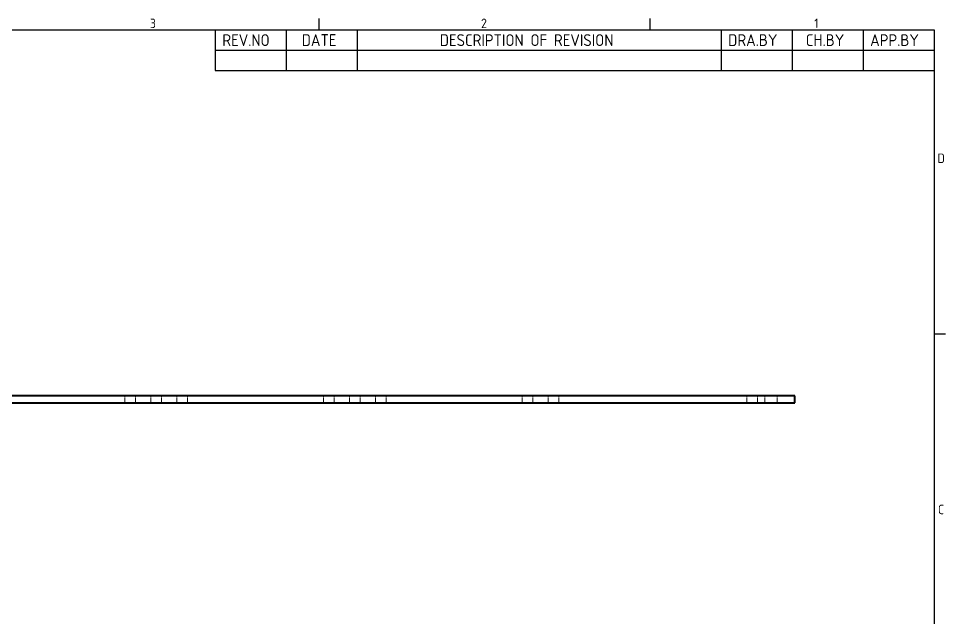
# Model space of a CAD drawing. Header units: millimetres. Extents: x 0 to 840, y 0 to 594.
# Drawn here: x 432.9 to 824.8, y 325.5 to 578.8 of the extents above; entities that cross this region are included whole.
import ezdxf

# ---------------------------------------------------------------- set-up
doc = ezdxf.new("R2010")
doc.units = ezdxf.units.MM
doc.header["$LTSCALE"] = 2
doc.linetypes.add('DASHED', pattern=[0.2067, 0.1654, -0.0413])
doc.layers.get('0').update_dxf_attribs({"color": 3, "lineweight": 25})
for name, color, linetype, lineweight in [('가려진 것(ISO)', 2, 'DASHED', 18), ('가시적인 것(ISO)', 3, 'Continuous', 40), ('경계(ISO)', 7, 'Continuous', 25), ('기호(ISO)', 5, 'Continuous', 25)]:
    doc.layers.add(name, color=color, linetype=linetype, lineweight=lineweight)
doc.styles.add('ISO ProportionalPSTEK', font='isocp.shx')
doc.styles.add('문자 텍스트_PSTEK_POSCO', font='isocp.shx')

# ---------------------------------------------------------------- blocks, each defined once
blk = doc.blocks.new('경계 Default Border')
at = {"layer": '경계(ISO)'}
for p, q in [((280, 287.0000076293945), (280, 289.4000053405762)), ((350, 287.0000076293945), (350, 289.4000053405762)), ((410, 222.7499961853027), (412.400016784668, 222.7499961853027))]:
    blk.add_line(p, q, dxfattribs=at)
at = {"layer": '경계(ISO)', "flags": 128}
blk.add_lwpolyline([(10, 10), (10, 287.0000076293945), (410, 287.0000076293945), (410, 10), (10, 10)], dxfattribs=at)
at = {"layer": '경계(ISO)', "color": 2, "char_height": 2.000000029802322, "attachment_point": 7, "style": '문자 텍스트_PSTEK_POSCO'}
for s, insert in [('3', (244.2216924577951, 287.3809296778403)), ('2', (314.2216924577951, 287.3809296778403)), ('1', (384.6573774223157, 287.4)), ('D', (410.718846771929, 258.8559296629392)), ('C', (410.8296930082771, 184.6059296629392))]:
    blk.add_mtext(s, dxfattribs=dict(at, insert=insert))
blk = doc.blocks.new('리비전 내역')
at = {"layer": '기호(ISO)'}
for p, q in [((258, 287.0000076293945), (410, 287.0000076293945)), ((258, 287.0000076293945), (258, 282.7200076293945)), ((273, 287.0000076293945), (273, 282.7200076293945)), ((288, 287.0000076293945), (288, 282.7200076293945)), ((365, 287.0000076293945), (365, 282.7200076293945)), ((380, 287.0000076293945), (380, 282.7200076293945)), ((395, 287.0000076293945), (395, 282.7200076293945)), ((410, 287.0000076293945), (410, 282.7200076293945)), ((258, 282.7200076293945), (410, 282.7200076293945)), ((258, 282.7200076293945), (258, 278.4400076293945)), ((273, 282.7200076293945), (273, 278.4400076293945)), ((288, 282.7200076293945), (288, 278.4400076293945)), ((365, 282.7200076293945), (365, 278.4400076293945)), ((380, 282.7200076293945), (380, 278.4400076293945)), ((395, 282.7200076293945), (395, 278.4400076293945)), ((410, 282.7200076293945), (410, 278.4400076293945)), ((258, 278.4400076293945), (410, 278.4400076293945))]:
    blk.add_line(p, q, dxfattribs=at)
at = {"layer": '기호(ISO)', "color": 2, "char_height": 2.5, "attachment_point": 7, "style": 'ISO ProportionalPSTEK'}
for s, insert in [('REV.NO', (259.5271157026291, 283.5831900503393)), ('DATE', (276.3142317728366, 283.5831900503393)), ('DESCRIPTION OF REVISION', (305.5070204333629, 283.5831900503393)), ('DRA.BY', (366.4757339553204, 283.5831900503393)), ('CH.BY', (382.8642915086117, 283.5831900503393)), ('APP.BY', (396.4777339604404, 283.5831900503393))]:
    blk.add_mtext(s, dxfattribs=dict(at, insert=insert))

msp = doc.modelspace()

# ---------------------------------------------------------------- linework, layer by layer
at = {"layer": '가려진 것(ISO)', "ltscale": 2.856944799423218}
for p, q in [((477.7948475738478, 416.2882893552323), (477.7948475738478, 419.2882893552322)), ((482.2948475738478, 416.2882893552323), (482.2948475738478, 419.2882893552322)), ((488.7948475738478, 416.2882893552323), (488.7948475738478, 419.2882893552323)), ((493.2948475738478, 416.2882893552323), (493.2948475738478, 419.2882893552323)), ((499.7948475738478, 416.2882893552323), (499.7948475738478, 419.2882893552322)), ((504.2948475738478, 416.2882893552323), (504.2948475738478, 419.2882893552322)), ((561.7948475738478, 416.2882893552323), (561.7948475738478, 419.2882893552322)), ((566.2948475738478, 416.2882893552323), (566.2948475738478, 419.2882893552322)), ((572.7948475738478, 416.2882893552323), (572.7948475738478, 419.2882893552323)), ((577.2948475738478, 416.2882893552323), (577.2948475738478, 419.2882893552323)), ((583.7948475738478, 416.2882893552323), (583.7948475738478, 419.2882893552322)), ((588.2948475738478, 416.2882893552323), (588.2948475738478, 419.2882893552322)), ((645.7948475738478, 416.2882893552323), (645.7948475738478, 419.2882893552322)), ((650.294847573848, 416.2882893552323), (650.294847573848, 419.2882893552323)), ((656.7948475738478, 416.2882893552323), (656.7948475738478, 419.2882893552323)), ((661.2948475738478, 416.2882893552323), (661.2948475738478, 419.2882893552323)), ((740.7948475738478, 416.2882893552323), (740.7948475738478, 419.2882893552323)), ((745.2948475738478, 416.2882893552323), (745.2948475738478, 419.2882893552323)), ((748.4448475738477, 416.2882893552342), (748.4448475738477, 419.2882893552342)), ((753.6448475738479, 416.2882893552342), (753.6448475738479, 419.2882893552342))]:
    msp.add_line(p, q, dxfattribs=at)
at = {"layer": '가시적인 것(ISO)'}
for p, q in [((761.0448475738478, 419.2882893552303), (52.04484757384776, 419.2882893552303)), ((52.04484757384776, 416.2882893552302), (761.0448475738478, 416.2882893552305)), ((761.0448475738478, 416.2882893552305), (761.0448475738478, 419.2882893552303))]:
    msp.add_line(p, q, dxfattribs=at)

# ---------------------------------------------------------------- block references
at = {"xscale": 2, "yscale": 2, "zscale": 2}
msp.add_blockref('경계 Default Border', (0, 0), dxfattribs=at)
at = {"layer": '기호(ISO)', "xscale": 2, "yscale": 2, "zscale": 2}
msp.add_blockref('리비전 내역', (0, 0), dxfattribs=at)

doc.saveas('drawing.dxf')
